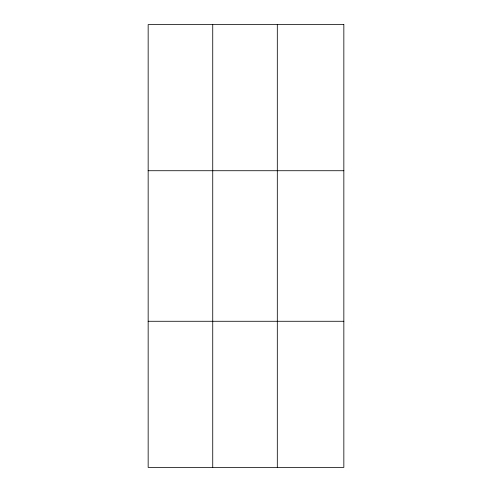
<?xml version="1.0" encoding="UTF-8"?>
<svg xmlns="http://www.w3.org/2000/svg" width="492" height="492" viewBox="0 0 492 492"><rect width="100%" height="100%" fill="white"/><g stroke="black" fill="none" stroke-linecap="round" stroke-linejoin="round"><path stroke-width="0.74" d="M212.735 467.4L212.735 24.6M277.31 467.4L277.31 24.6M148.16 170.724L343.84 170.724M148.16 321.276L343.84 321.276M343.84 24.6L343.84 467.4L148.16 467.4L148.16 24.6L343.84 24.6"/></g></svg>
